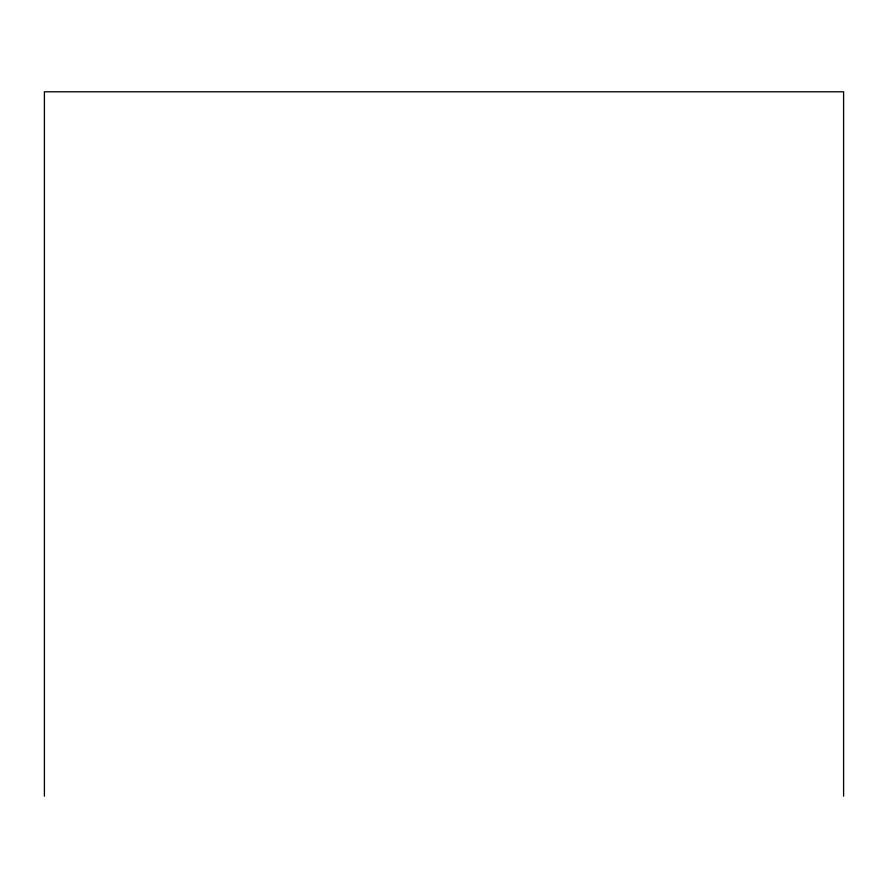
<?xml version="1.0" encoding="UTF-8"?>
<svg xmlns="http://www.w3.org/2000/svg" width="888" height="888" viewBox="0 0 888 888"><rect width="100%" height="100%" fill="white"/><g stroke="black" fill="none" stroke-linecap="round" stroke-linejoin="round"><path stroke-width="1.33" d="M843.6 796.203L843.6 91.797L44.4 91.797L44.4 796.203"/></g></svg>
